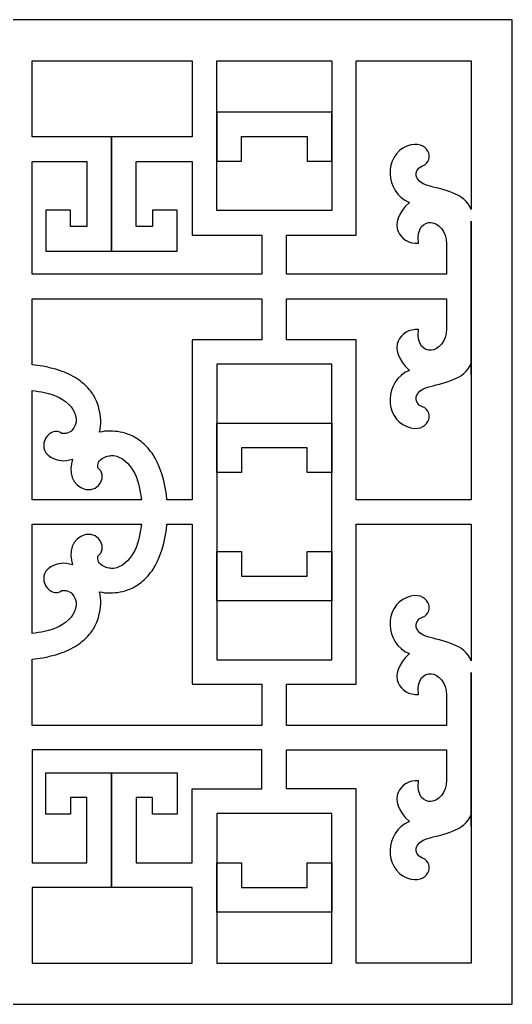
# Model space of a CAD drawing. Header units: centimetres. Extents: x 10.06 to 18.39, y 0.67 to 9.
# Drawn here: x 14.22 to 18.39, y 0.67 to 9 of the extents above; entities that cross this region are included whole.
import ezdxf

# ---------------------------------------------------------------- set-up
doc = ezdxf.new("R2010")
doc.units = ezdxf.units.CM
doc.header["$MEASUREMENT"] = 0
doc.layers.add('layer 1', color=7, linetype='Continuous')

msp = doc.modelspace()

# ---------------------------------------------------------------- linework, layer by layer
at = {"layer": 'layer 1', "color": 250}
for points, knots in [([(10.05723, 9.00077), (10.05723, 9.00077), (18.38788, 9.00077), (18.38788, 9.00077), (18.38788, 9.00077), (18.38788, 9.00077), (18.38788, 0.67012), (18.38788, 0.67012), (18.38788, 0.67012), (18.38788, 0.67012), (10.05723, 0.67012), (10.05723, 0.67012), (10.05723, 0.67012), (10.05723, 0.67012), (10.05723, 9.00077), (10.05723, 9.00077)], [0, 0, 0, 0, 0.2, 0.2, 0.2, 0.2, 0.4, 0.4, 0.4, 0.4, 0.6, 0.6, 0.6, 0.6, 1, 1, 1, 1]), ([(14.32669, 8.01006), (14.32669, 8.01006), (14.99789, 8.01006), (14.99789, 8.01006), (14.99789, 8.01006), (14.99789, 8.01006), (15.68041, 8.01006), (15.68041, 8.01006), (15.68041, 8.01006), (15.68041, 8.01006), (15.68041, 8.65365), (15.68041, 8.65365), (15.68041, 8.65365), (15.68041, 8.65365), (14.32669, 8.65365), (14.32669, 8.65365), (14.32669, 8.65365), (14.32669, 8.65365), (14.32669, 8.01006), (14.32669, 8.01006)], [0, 0, 0, 0, 0.1666667, 0.1666667, 0.1666667, 0.1666667, 0.3333333, 0.3333333, 0.3333333, 0.3333333, 0.5, 0.5, 0.5, 0.5, 0.6666667, 0.6666667, 0.6666667, 0.6666667, 1, 1, 1, 1]), ([(15.88869, 8.65365), (15.88869, 8.65365), (15.88869, 8.21977), (15.88869, 8.21977), (15.88869, 8.21977), (16.18402, 8.21977), (16.56214, 8.21977), (16.86059, 8.21977), (16.86059, 8.21977), (16.86059, 8.21977), (16.86059, 8.65365), (16.86059, 8.65365), (16.86059, 8.65365), (16.86059, 8.65365), (15.88869, 8.65365), (15.88869, 8.65365)], [0, 0, 0, 0, 0.2, 0.2, 0.2, 0.2, 0.4, 0.4, 0.4, 0.4, 0.6, 0.6, 0.6, 0.6, 1, 1, 1, 1]), ([(16.47877, 7.17726), (16.47877, 7.17726), (16.47877, 6.84868), (16.47877, 6.84868), (16.47877, 6.84868), (16.47877, 6.84868), (17.8325, 6.84868), (17.8325, 6.84868), (17.8325, 6.84868), (17.8325, 6.84868), (17.8325, 7.10431), (17.8325, 7.10431), (17.8325, 7.10431), (17.82904, 7.32591), (17.56565, 7.36278), (17.59363, 7.11026), (17.59363, 7.11026), (17.44388, 7.09858), (17.31205, 7.26958), (17.51817, 7.45525), (17.51817, 7.45525), (17.30378, 7.54169), (17.30287, 7.85646), (17.49735, 7.93109), (17.49735, 7.93109), (17.67916, 8.00148), (17.74387, 7.8042), (17.62821, 7.76455), (17.62821, 7.76455), (17.54097, 7.72886), (17.5598, 7.62774), (17.66985, 7.598), (17.66985, 7.598), (17.79079, 7.56231), (17.9912, 7.5372), (18.04077, 7.39444), (18.04077, 7.39444), (18.04077, 7.39444), (18.04077, 8.65365), (18.04077, 8.65365), (18.04077, 8.65365), (18.04077, 8.65365), (17.06886, 8.65365), (17.06886, 8.65365), (17.06886, 8.65365), (17.06886, 8.65365), (17.06886, 7.17726), (17.06886, 7.17726), (17.06886, 7.17726), (17.06886, 7.17726), (16.47877, 7.17726), (16.47877, 7.17726)], [0, 0, 0, 0, 0.0714286, 0.0714286, 0.0714286, 0.0714286, 0.1428571, 0.1428571, 0.1428571, 0.1428571, 0.2142857, 0.2142857, 0.2142857, 0.2142857, 0.2857143, 0.2857143, 0.2857143, 0.2857143, 0.3571429, 0.3571429, 0.3571429, 0.3571429, 0.4285714, 0.4285714, 0.4285714, 0.4285714, 0.5, 0.5, 0.5, 0.5, 0.5714286, 0.5714286, 0.5714286, 0.5714286, 0.6428571, 0.6428571, 0.6428571, 0.6428571, 0.7142857, 0.7142857, 0.7142857, 0.7142857, 0.7857143, 0.7857143, 0.7857143, 0.7857143, 0.8571429, 0.8571429, 0.8571429, 0.8571429, 1, 1, 1, 1]), ([(15.88869, 7.80324), (15.88869, 7.80324), (15.88869, 8.21977), (15.88869, 8.21977), (15.88869, 8.21977), (15.88869, 8.21977), (15.88869, 7.80324), (15.88869, 7.80324)], [0, 0, 0, 0, 0.3333333, 0.3333333, 0.3333333, 0.3333333, 1, 1, 1, 1]), ([(16.86059, 7.80324), (16.86059, 7.80324), (16.86059, 8.21977), (16.86059, 8.21977), (16.86059, 8.21977), (16.86059, 8.21977), (16.86059, 7.80324), (16.86059, 7.80324)], [0, 0, 0, 0, 0.3333333, 0.3333333, 0.3333333, 0.3333333, 1, 1, 1, 1]), ([(14.99789, 8.01006), (14.99789, 8.01006), (14.99789, 7.04226), (14.99789, 7.04226), (14.99789, 7.04226), (14.99789, 7.04226), (14.99789, 8.01006), (14.99789, 8.01006)], [0, 0, 0, 0, 0.3333333, 0.3333333, 0.3333333, 0.3333333, 1, 1, 1, 1]), ([(16.86059, 7.80324), (16.86059, 7.80324), (16.65232, 7.80324), (16.65232, 7.80324), (16.65232, 7.80324), (16.65232, 7.80324), (16.65232, 8.0115), (16.65232, 8.0115), (16.65232, 8.0115), (16.65232, 8.0115), (16.09695, 8.0115), (16.09695, 8.0115), (16.09695, 8.0115), (16.09695, 8.0115), (16.09695, 7.80324), (16.09695, 7.80324), (16.09695, 7.80324), (16.09695, 7.80324), (15.88869, 7.80324), (15.88869, 7.80324), (15.88869, 7.80324), (15.88869, 7.80324), (15.88869, 7.38553), (15.88869, 7.38553), (15.88869, 7.38553), (15.88869, 7.38553), (16.86059, 7.38553), (16.86059, 7.38553), (16.86059, 7.38553), (16.86059, 7.38553), (16.86059, 7.80324), (16.86059, 7.80324)], [0, 0, 0, 0, 0.1111111, 0.1111111, 0.1111111, 0.1111111, 0.2222222, 0.2222222, 0.2222222, 0.2222222, 0.3333333, 0.3333333, 0.3333333, 0.3333333, 0.4444444, 0.4444444, 0.4444444, 0.4444444, 0.5555556, 0.5555556, 0.5555556, 0.5555556, 0.6666667, 0.6666667, 0.6666667, 0.6666667, 0.7777778, 0.7777778, 0.7777778, 0.7777778, 1, 1, 1, 1]), ([(15.68041, 7.80179), (15.68041, 7.80179), (15.20615, 7.80179), (15.20615, 7.80179), (15.20615, 7.80179), (15.20615, 7.80179), (15.20615, 7.25052), (15.20615, 7.25052), (15.20615, 7.25052), (15.20615, 7.25052), (15.345, 7.25052), (15.345, 7.25052), (15.345, 7.25052), (15.345, 7.25052), (15.345, 7.38937), (15.345, 7.38937), (15.345, 7.38937), (15.345, 7.38937), (15.55326, 7.38937), (15.55326, 7.38937), (15.55326, 7.38937), (15.55326, 7.38937), (15.55326, 7.04226), (15.55326, 7.04226), (15.55326, 7.04226), (15.36814, 7.04226), (15.18301, 7.04226), (14.99789, 7.04226), (14.99789, 7.04226), (14.81276, 7.04226), (14.62763, 7.04226), (14.44251, 7.04226), (14.44251, 7.04226), (14.44251, 7.04226), (14.44251, 7.38937), (14.44251, 7.38937), (14.44251, 7.38937), (14.44251, 7.38937), (14.65077, 7.38937), (14.65077, 7.38937), (14.65077, 7.38937), (14.65077, 7.38937), (14.65077, 7.25052), (14.65077, 7.25052), (14.65077, 7.25052), (14.65077, 7.25052), (14.78962, 7.25052), (14.78962, 7.25052), (14.78962, 7.25052), (14.78962, 7.25052), (14.78962, 7.80179), (14.78962, 7.80179), (14.78962, 7.80179), (14.78962, 7.80179), (14.32669, 7.80179), (14.32669, 7.80179), (14.32669, 7.80179), (14.32669, 7.80179), (14.32669, 6.84868), (14.32669, 6.84868), (14.32669, 6.84868), (14.32669, 6.84868), (16.2705, 6.84868), (16.2705, 6.84868), (16.2705, 6.84868), (16.2705, 6.84868), (16.2705, 7.17726), (16.2705, 7.17726), (16.2705, 7.17726), (16.2705, 7.17726), (15.68041, 7.17726), (15.68041, 7.17726), (15.68041, 7.17726), (15.68041, 7.17726), (15.68041, 7.80179), (15.68041, 7.80179)], [0, 0, 0, 0, 0.05, 0.05, 0.05, 0.05, 0.1, 0.1, 0.1, 0.1, 0.15, 0.15, 0.15, 0.15, 0.2, 0.2, 0.2, 0.2, 0.25, 0.25, 0.25, 0.25, 0.3, 0.3, 0.3, 0.3, 0.35, 0.35, 0.35, 0.35, 0.4, 0.4, 0.4, 0.4, 0.45, 0.45, 0.45, 0.45, 0.5, 0.5, 0.5, 0.5, 0.55, 0.55, 0.55, 0.55, 0.6, 0.6, 0.6, 0.6, 0.65, 0.65, 0.65, 0.65, 0.7, 0.7, 0.7, 0.7, 0.75, 0.75, 0.75, 0.75, 0.8, 0.8, 0.8, 0.8, 0.85, 0.85, 0.85, 0.85, 0.9, 0.9, 0.9, 0.9, 1, 1, 1, 1]), ([(18.04077, 5.99613), (18.04077, 5.99613), (18.04077, 7.29593), (18.04077, 7.29593), (18.04077, 7.29593), (18.04077, 7.29593), (18.04077, 5.99613), (18.04077, 5.99613)], [0, 0, 0, 0, 0.3333333, 0.3333333, 0.3333333, 0.3333333, 1, 1, 1, 1]), ([(14.32669, 6.07985), (14.35721, 6.07715), (14.3877, 6.07333), (14.41813, 6.0685), (14.41813, 6.0685), (14.45539, 6.06101), (14.49135, 6.05269), (14.5281, 6.04302), (14.5281, 6.04302), (14.5281, 6.04302), (14.58097, 6.02535), (14.58097, 6.02535), (14.58097, 6.02535), (14.60646, 6.01472), (14.63148, 6.0043), (14.65628, 5.99217), (14.65628, 5.99217), (14.68024, 5.97913), (14.70264, 5.96559), (14.72528, 5.95035), (14.72528, 5.95035), (14.76213, 5.92269), (14.79173, 5.89504), (14.82122, 5.85959), (14.82122, 5.85959), (14.82122, 5.85959), (14.83687, 5.83808), (14.83687, 5.83808), (14.83687, 5.83808), (14.85711, 5.80597), (14.87175, 5.77617), (14.88499, 5.74057), (14.88499, 5.74057), (14.88499, 5.74057), (14.89304, 5.71333), (14.89304, 5.71333), (14.89304, 5.71333), (14.90764, 5.64762), (14.91478, 5.57598), (14.89735, 5.51009), (14.89735, 5.51009), (14.95452, 5.52529), (15.0145, 5.52094), (15.07238, 5.51207), (15.07238, 5.51207), (15.10098, 5.50569), (15.12672, 5.49817), (15.15419, 5.48793), (15.15419, 5.48793), (15.15419, 5.48793), (15.17917, 5.47659), (15.17917, 5.47659), (15.17917, 5.47659), (15.22043, 5.45431), (15.25274, 5.43072), (15.28681, 5.39854), (15.28681, 5.39854), (15.28681, 5.39854), (15.30495, 5.37922), (15.30495, 5.37922), (15.30495, 5.37922), (15.32236, 5.35841), (15.33778, 5.3378), (15.35291, 5.31527), (15.35291, 5.31527), (15.37201, 5.28361), (15.38794, 5.25249), (15.40279, 5.21863), (15.40279, 5.21863), (15.40279, 5.21863), (15.42216, 5.16661), (15.42216, 5.16661), (15.42216, 5.16661), (15.42216, 5.16661), (15.4381, 5.11279), (15.4381, 5.11279), (15.4381, 5.11279), (15.4381, 5.11279), (15.45078, 5.05764), (15.45078, 5.05764), (15.45078, 5.05764), (15.45807, 5.01829), (15.46381, 4.97919), (15.4675, 4.93957), (15.4675, 4.93957), (15.4675, 4.93957), (15.68041, 4.93957), (15.68041, 4.93957), (15.68041, 4.93957), (15.68041, 4.93957), (15.68041, 6.2933), (15.68041, 6.2933), (15.68041, 6.2933), (15.68041, 6.2933), (16.2705, 6.2933), (16.2705, 6.2933), (16.2705, 6.2933), (16.2705, 6.2933), (16.2705, 6.64041), (16.2705, 6.64041), (16.2705, 6.64041), (16.2705, 6.64041), (14.32669, 6.64041), (14.32669, 6.64041), (14.32669, 6.64041), (14.32669, 6.64041), (14.32669, 6.07985), (14.32669, 6.07985)], [0, 0, 0, 0, 0.0357143, 0.0357143, 0.0357143, 0.0357143, 0.0714286, 0.0714286, 0.0714286, 0.0714286, 0.1071429, 0.1071429, 0.1071429, 0.1071429, 0.1428571, 0.1428571, 0.1428571, 0.1428571, 0.1785714, 0.1785714, 0.1785714, 0.1785714, 0.2142857, 0.2142857, 0.2142857, 0.2142857, 0.25, 0.25, 0.25, 0.25, 0.2857143, 0.2857143, 0.2857143, 0.2857143, 0.3214286, 0.3214286, 0.3214286, 0.3214286, 0.3571429, 0.3571429, 0.3571429, 0.3571429, 0.3928571, 0.3928571, 0.3928571, 0.3928571, 0.4285714, 0.4285714, 0.4285714, 0.4285714, 0.4642857, 0.4642857, 0.4642857, 0.4642857, 0.5, 0.5, 0.5, 0.5, 0.5357143, 0.5357143, 0.5357143, 0.5357143, 0.5714286, 0.5714286, 0.5714286, 0.5714286, 0.6071429, 0.6071429, 0.6071429, 0.6071429, 0.6428571, 0.6428571, 0.6428571, 0.6428571, 0.6785714, 0.6785714, 0.6785714, 0.6785714, 0.7142857, 0.7142857, 0.7142857, 0.7142857, 0.75, 0.75, 0.75, 0.75, 0.7857143, 0.7857143, 0.7857143, 0.7857143, 0.8214286, 0.8214286, 0.8214286, 0.8214286, 0.8571429, 0.8571429, 0.8571429, 0.8571429, 0.8928571, 0.8928571, 0.8928571, 0.8928571, 0.9285714, 0.9285714, 0.9285714, 0.9285714, 1, 1, 1, 1]), ([(16.47877, 6.2933), (16.47877, 6.2933), (17.06886, 6.2933), (17.06886, 6.2933), (17.06886, 6.2933), (17.06886, 6.2933), (17.06886, 4.93957), (17.06886, 4.93957), (17.06886, 4.93957), (17.06886, 4.93957), (18.04077, 4.93957), (18.04077, 4.93957), (18.04077, 4.93957), (18.04077, 4.93957), (18.04077, 6.09465), (18.04077, 6.09465), (18.04077, 6.09465), (17.9912, 5.95189), (17.79079, 5.92678), (17.66985, 5.89109), (17.66985, 5.89109), (17.5598, 5.86135), (17.54097, 5.76023), (17.62821, 5.72455), (17.62821, 5.72455), (17.74387, 5.68489), (17.67916, 5.48761), (17.49735, 5.558), (17.49735, 5.558), (17.30287, 5.63263), (17.30378, 5.9474), (17.51817, 6.03384), (17.51817, 6.03384), (17.31205, 6.21951), (17.44388, 6.39051), (17.59363, 6.37884), (17.59363, 6.37884), (17.56565, 6.12631), (17.82904, 6.16318), (17.8325, 6.38478), (17.8325, 6.38478), (17.8325, 6.38478), (17.8325, 6.64041), (17.8325, 6.64041), (17.8325, 6.64041), (17.8325, 6.64041), (16.47877, 6.64041), (16.47877, 6.64041), (16.47877, 6.64041), (16.47877, 6.64041), (16.47877, 6.2933), (16.47877, 6.2933)], [0, 0, 0, 0, 0.0714286, 0.0714286, 0.0714286, 0.0714286, 0.1428571, 0.1428571, 0.1428571, 0.1428571, 0.2142857, 0.2142857, 0.2142857, 0.2142857, 0.2857143, 0.2857143, 0.2857143, 0.2857143, 0.3571429, 0.3571429, 0.3571429, 0.3571429, 0.4285714, 0.4285714, 0.4285714, 0.4285714, 0.5, 0.5, 0.5, 0.5, 0.5714286, 0.5714286, 0.5714286, 0.5714286, 0.6428571, 0.6428571, 0.6428571, 0.6428571, 0.7142857, 0.7142857, 0.7142857, 0.7142857, 0.7857143, 0.7857143, 0.7857143, 0.7857143, 0.8571429, 0.8571429, 0.8571429, 0.8571429, 1, 1, 1, 1]), ([(15.88869, 6.08504), (15.88869, 6.08504), (16.86059, 6.08504), (16.86059, 6.08504), (16.86059, 6.08504), (16.86059, 6.08504), (16.86059, 5.58621), (16.86059, 5.58621), (16.86059, 5.58621), (16.5614, 5.58621), (16.18894, 5.58621), (15.88869, 5.58621), (15.88869, 5.58621), (15.88869, 5.58621), (15.88869, 6.08504), (15.88869, 6.08504)], [0, 0, 0, 0, 0.2, 0.2, 0.2, 0.2, 0.4, 0.4, 0.4, 0.4, 0.6, 0.6, 0.6, 0.6, 1, 1, 1, 1]), ([(15.23888, 5.01984), (15.23141, 5.05987), (15.2215, 5.09825), (15.20628, 5.13609), (15.20628, 5.13609), (15.17946, 5.20277), (15.13196, 5.26421), (15.06766, 5.29786), (15.06766, 5.29786), (15.06766, 5.29786), (15.04262, 5.30746), (15.04262, 5.30746), (15.04262, 5.30746), (15.04262, 5.30746), (15.01872, 5.31239), (15.01872, 5.31239), (15.01872, 5.31239), (15.01872, 5.31239), (14.996, 5.31319), (14.996, 5.31319), (14.996, 5.31319), (14.98089, 5.31119), (14.96893, 5.30864), (14.95437, 5.30421), (14.95437, 5.30421), (14.90231, 5.28131), (14.8784, 5.26661), (14.88376, 5.20878), (14.88376, 5.20878), (14.96509, 5.14709), (14.90459, 5.00772), (14.78139, 5.02601), (14.78139, 5.02601), (14.65804, 5.05946), (14.63856, 5.17838), (14.66885, 5.28217), (14.66885, 5.28217), (14.59574, 5.26135), (14.54684, 5.26624), (14.4855, 5.29952), (14.4855, 5.29952), (14.34282, 5.38892), (14.4864, 5.57671), (14.57907, 5.49945), (14.57907, 5.49945), (14.63343, 5.49549), (14.66006, 5.51396), (14.68157, 5.54841), (14.68157, 5.54841), (14.71816, 5.60976), (14.69815, 5.67112), (14.65696, 5.72428), (14.65696, 5.72428), (14.59918, 5.79229), (14.51853, 5.82783), (14.43348, 5.84628), (14.43348, 5.84628), (14.39787, 5.85401), (14.36233, 5.85972), (14.32669, 5.86352), (14.32669, 5.86352), (14.32669, 5.86352), (14.32669, 4.93957), (14.32669, 4.93957), (14.32669, 4.93957), (14.32669, 4.93957), (15.25121, 4.93957), (15.25121, 4.93957), (15.25121, 4.93957), (15.24819, 4.96537), (15.24408, 4.99194), (15.23888, 5.01984)], [0, 0, 0, 0, 0.0526316, 0.0526316, 0.0526316, 0.0526316, 0.1052632, 0.1052632, 0.1052632, 0.1052632, 0.1578947, 0.1578947, 0.1578947, 0.1578947, 0.2105263, 0.2105263, 0.2105263, 0.2105263, 0.2631579, 0.2631579, 0.2631579, 0.2631579, 0.3157895, 0.3157895, 0.3157895, 0.3157895, 0.3684211, 0.3684211, 0.3684211, 0.3684211, 0.4210526, 0.4210526, 0.4210526, 0.4210526, 0.4736842, 0.4736842, 0.4736842, 0.4736842, 0.5263158, 0.5263158, 0.5263158, 0.5263158, 0.5789474, 0.5789474, 0.5789474, 0.5789474, 0.6315789, 0.6315789, 0.6315789, 0.6315789, 0.6842105, 0.6842105, 0.6842105, 0.6842105, 0.7368421, 0.7368421, 0.7368421, 0.7368421, 0.7894737, 0.7894737, 0.7894737, 0.7894737, 0.8421053, 0.8421053, 0.8421053, 0.8421053, 0.8947368, 0.8947368, 0.8947368, 0.8947368, 1, 1, 1, 1]), ([(15.88869, 5.16968), (15.88869, 5.16968), (15.88869, 5.58621), (15.88869, 5.58621), (15.88869, 5.58621), (15.88869, 5.58621), (15.88869, 5.16968), (15.88869, 5.16968)], [0, 0, 0, 0, 0.3333333, 0.3333333, 0.3333333, 0.3333333, 1, 1, 1, 1]), ([(16.86059, 5.16968), (16.86059, 5.16968), (16.86059, 5.58621), (16.86059, 5.58621), (16.86059, 5.58621), (16.86059, 5.58621), (16.86059, 5.16968), (16.86059, 5.16968)], [0, 0, 0, 0, 0.3333333, 0.3333333, 0.3333333, 0.3333333, 1, 1, 1, 1]), ([(16.86059, 4.5012), (16.86059, 4.5012), (16.65232, 4.5012), (16.65232, 4.5012), (16.65232, 4.5012), (16.65232, 4.5012), (16.65232, 4.29293), (16.65232, 4.29293), (16.65232, 4.29293), (16.65232, 4.29293), (16.09695, 4.29293), (16.09695, 4.29293), (16.09695, 4.29293), (16.09695, 4.29293), (16.09695, 4.5012), (16.09695, 4.5012), (16.09695, 4.5012), (16.09695, 4.5012), (15.88869, 4.5012), (15.88869, 4.5012), (15.88869, 4.5012), (15.88869, 4.5012), (15.88869, 5.16968), (15.88869, 5.16968), (15.88869, 5.16968), (15.88869, 5.16968), (16.09695, 5.16968), (16.09695, 5.16968), (16.09695, 5.16968), (16.09695, 5.16968), (16.09695, 5.37795), (16.09695, 5.37795), (16.09695, 5.37795), (16.09695, 5.37795), (16.65232, 5.37795), (16.65232, 5.37795), (16.65232, 5.37795), (16.65232, 5.37795), (16.65232, 5.16968), (16.65232, 5.16968), (16.65232, 5.16968), (16.65232, 5.16968), (16.86059, 5.16968), (16.86059, 5.16968), (16.86059, 5.16968), (16.86059, 5.16968), (16.86059, 4.5012), (16.86059, 4.5012)], [0, 0, 0, 0, 0.0769231, 0.0769231, 0.0769231, 0.0769231, 0.1538462, 0.1538462, 0.1538462, 0.1538462, 0.2307692, 0.2307692, 0.2307692, 0.2307692, 0.3076923, 0.3076923, 0.3076923, 0.3076923, 0.3846154, 0.3846154, 0.3846154, 0.3846154, 0.4615385, 0.4615385, 0.4615385, 0.4615385, 0.5384615, 0.5384615, 0.5384615, 0.5384615, 0.6153846, 0.6153846, 0.6153846, 0.6153846, 0.6923077, 0.6923077, 0.6923077, 0.6923077, 0.7692308, 0.7692308, 0.7692308, 0.7692308, 0.8461538, 0.8461538, 0.8461538, 0.8461538, 1, 1, 1, 1]), ([(14.32669, 3.80737), (14.36233, 3.81116), (14.39787, 3.81687), (14.43348, 3.8246), (14.43348, 3.8246), (14.51853, 3.84305), (14.59918, 3.87859), (14.65696, 3.9466), (14.65696, 3.9466), (14.69815, 3.99976), (14.71816, 4.06112), (14.68157, 4.12247), (14.68157, 4.12247), (14.66006, 4.15692), (14.63343, 4.17539), (14.57907, 4.17143), (14.57907, 4.17143), (14.4864, 4.09417), (14.34282, 4.28196), (14.4855, 4.37136), (14.4855, 4.37136), (14.54684, 4.40464), (14.59574, 4.40953), (14.66885, 4.38871), (14.66885, 4.38871), (14.63856, 4.4925), (14.65804, 4.61142), (14.78139, 4.64486), (14.78139, 4.64486), (14.90459, 4.66316), (14.96509, 4.52379), (14.88376, 4.4621), (14.88376, 4.4621), (14.8784, 4.40427), (14.90231, 4.38957), (14.95437, 4.36666), (14.95437, 4.36666), (14.96893, 4.36223), (14.98089, 4.35969), (14.996, 4.35768), (14.996, 4.35768), (14.996, 4.35768), (15.01872, 4.35849), (15.01872, 4.35849), (15.01872, 4.35849), (15.01872, 4.35849), (15.04262, 4.36342), (15.04262, 4.36342), (15.04262, 4.36342), (15.04262, 4.36342), (15.06766, 4.37302), (15.06766, 4.37302), (15.06766, 4.37302), (15.13196, 4.40667), (15.17946, 4.46811), (15.20628, 4.53479), (15.20628, 4.53479), (15.2215, 4.57263), (15.23141, 4.61101), (15.23888, 4.65104), (15.23888, 4.65104), (15.24408, 4.67894), (15.24819, 4.70551), (15.2512, 4.73131), (15.2512, 4.73131), (15.2512, 4.73131), (14.32669, 4.73131), (14.32669, 4.73131), (14.32669, 4.73131), (14.32669, 4.73131), (14.32669, 3.80737), (14.32669, 3.80737)], [0, 0, 0, 0, 0.0526316, 0.0526316, 0.0526316, 0.0526316, 0.1052632, 0.1052632, 0.1052632, 0.1052632, 0.1578947, 0.1578947, 0.1578947, 0.1578947, 0.2105263, 0.2105263, 0.2105263, 0.2105263, 0.2631579, 0.2631579, 0.2631579, 0.2631579, 0.3157895, 0.3157895, 0.3157895, 0.3157895, 0.3684211, 0.3684211, 0.3684211, 0.3684211, 0.4210526, 0.4210526, 0.4210526, 0.4210526, 0.4736842, 0.4736842, 0.4736842, 0.4736842, 0.5263158, 0.5263158, 0.5263158, 0.5263158, 0.5789474, 0.5789474, 0.5789474, 0.5789474, 0.6315789, 0.6315789, 0.6315789, 0.6315789, 0.6842105, 0.6842105, 0.6842105, 0.6842105, 0.7368421, 0.7368421, 0.7368421, 0.7368421, 0.7894737, 0.7894737, 0.7894737, 0.7894737, 0.8421053, 0.8421053, 0.8421053, 0.8421053, 0.8947368, 0.8947368, 0.8947368, 0.8947368, 1, 1, 1, 1]), ([(15.4675, 4.73131), (15.46381, 4.69169), (15.45807, 4.65259), (15.45078, 4.61324), (15.45078, 4.61324), (15.45078, 4.61324), (15.4381, 4.55809), (15.4381, 4.55809), (15.4381, 4.55809), (15.4381, 4.55809), (15.42216, 4.50427), (15.42216, 4.50427), (15.42216, 4.50427), (15.42216, 4.50427), (15.40279, 4.45225), (15.40279, 4.45225), (15.40279, 4.45225), (15.38794, 4.41839), (15.37201, 4.38727), (15.35291, 4.35561), (15.35291, 4.35561), (15.33778, 4.33308), (15.32236, 4.31247), (15.30495, 4.29166), (15.30495, 4.29166), (15.30495, 4.29166), (15.28681, 4.27234), (15.28681, 4.27234), (15.28681, 4.27234), (15.25274, 4.24016), (15.22043, 4.21657), (15.17917, 4.19429), (15.17917, 4.19429), (15.17917, 4.19429), (15.15419, 4.18295), (15.15419, 4.18295), (15.15419, 4.18295), (15.12672, 4.17271), (15.10098, 4.16518), (15.07238, 4.15881), (15.07238, 4.15881), (15.0145, 4.14994), (14.95452, 4.14559), (14.89735, 4.16078), (14.89735, 4.16078), (14.91478, 4.0949), (14.90764, 4.02326), (14.89304, 3.95755), (14.89304, 3.95755), (14.89304, 3.95755), (14.88499, 3.93031), (14.88499, 3.93031), (14.88499, 3.93031), (14.87175, 3.89471), (14.85711, 3.86491), (14.83687, 3.83279), (14.83687, 3.83279), (14.83687, 3.83279), (14.82122, 3.81129), (14.82122, 3.81129), (14.82122, 3.81129), (14.79173, 3.77584), (14.76213, 3.74819), (14.72528, 3.72053), (14.72528, 3.72053), (14.70264, 3.70528), (14.68024, 3.69175), (14.65628, 3.67871), (14.65628, 3.67871), (14.63148, 3.66658), (14.60646, 3.65616), (14.58097, 3.64553), (14.58097, 3.64553), (14.58097, 3.64553), (14.5281, 3.62786), (14.5281, 3.62786), (14.5281, 3.62786), (14.49135, 3.61819), (14.45539, 3.60986), (14.41813, 3.60237), (14.41813, 3.60237), (14.3877, 3.59754), (14.35721, 3.59374), (14.32669, 3.59103), (14.32669, 3.59103), (14.32669, 3.59103), (14.32669, 3.03046), (14.32669, 3.03046), (14.32669, 3.03046), (14.32669, 3.03046), (16.2705, 3.03046), (16.2705, 3.03046), (16.2705, 3.03046), (16.2705, 3.03046), (16.2705, 3.37758), (16.2705, 3.37758), (16.2705, 3.37758), (16.2705, 3.37758), (15.68041, 3.37758), (15.68041, 3.37758), (15.68041, 3.37758), (15.68041, 3.37758), (15.68041, 4.73131), (15.68041, 4.73131), (15.68041, 4.73131), (15.68041, 4.73131), (15.4675, 4.73131), (15.4675, 4.73131)], [0, 0, 0, 0, 0.0357143, 0.0357143, 0.0357143, 0.0357143, 0.0714286, 0.0714286, 0.0714286, 0.0714286, 0.1071429, 0.1071429, 0.1071429, 0.1071429, 0.1428571, 0.1428571, 0.1428571, 0.1428571, 0.1785714, 0.1785714, 0.1785714, 0.1785714, 0.2142857, 0.2142857, 0.2142857, 0.2142857, 0.25, 0.25, 0.25, 0.25, 0.2857143, 0.2857143, 0.2857143, 0.2857143, 0.3214286, 0.3214286, 0.3214286, 0.3214286, 0.3571429, 0.3571429, 0.3571429, 0.3571429, 0.3928571, 0.3928571, 0.3928571, 0.3928571, 0.4285714, 0.4285714, 0.4285714, 0.4285714, 0.4642857, 0.4642857, 0.4642857, 0.4642857, 0.5, 0.5, 0.5, 0.5, 0.5357143, 0.5357143, 0.5357143, 0.5357143, 0.5714286, 0.5714286, 0.5714286, 0.5714286, 0.6071429, 0.6071429, 0.6071429, 0.6071429, 0.6428571, 0.6428571, 0.6428571, 0.6428571, 0.6785714, 0.6785714, 0.6785714, 0.6785714, 0.7142857, 0.7142857, 0.7142857, 0.7142857, 0.75, 0.75, 0.75, 0.75, 0.7857143, 0.7857143, 0.7857143, 0.7857143, 0.8214286, 0.8214286, 0.8214286, 0.8214286, 0.8571429, 0.8571429, 0.8571429, 0.8571429, 0.8928571, 0.8928571, 0.8928571, 0.8928571, 0.9285714, 0.9285714, 0.9285714, 0.9285714, 1, 1, 1, 1]), ([(17.06886, 4.73131), (17.06886, 4.73131), (17.06886, 3.37758), (17.06886, 3.37758), (17.06886, 3.37758), (17.06886, 3.37758), (16.47877, 3.37758), (16.47877, 3.37758), (16.47877, 3.37758), (16.47877, 3.37758), (16.47877, 3.03046), (16.47877, 3.03046), (16.47877, 3.03046), (16.47877, 3.03046), (17.8325, 3.03046), (17.8325, 3.03046), (17.8325, 3.03046), (17.8325, 3.03046), (17.8325, 3.2861), (17.8325, 3.2861), (17.8325, 3.2861), (17.82904, 3.5077), (17.56565, 3.54456), (17.59363, 3.29205), (17.59363, 3.29205), (17.44388, 3.28037), (17.31205, 3.45137), (17.51817, 3.63704), (17.51817, 3.63704), (17.30378, 3.72347), (17.30287, 4.03824), (17.49735, 4.11288), (17.49735, 4.11288), (17.67916, 4.18327), (17.74387, 3.98599), (17.62821, 3.94633), (17.62821, 3.94633), (17.54097, 3.91064), (17.5598, 3.80953), (17.66985, 3.77979), (17.66985, 3.77979), (17.79079, 3.7441), (17.9912, 3.71899), (18.04077, 3.57623), (18.04077, 3.57623), (18.04077, 3.57623), (18.04077, 4.73131), (18.04077, 4.73131), (18.04077, 4.73131), (18.04077, 4.73131), (17.06886, 4.73131), (17.06886, 4.73131)], [0, 0, 0, 0, 0.0714286, 0.0714286, 0.0714286, 0.0714286, 0.1428571, 0.1428571, 0.1428571, 0.1428571, 0.2142857, 0.2142857, 0.2142857, 0.2142857, 0.2857143, 0.2857143, 0.2857143, 0.2857143, 0.3571429, 0.3571429, 0.3571429, 0.3571429, 0.4285714, 0.4285714, 0.4285714, 0.4285714, 0.5, 0.5, 0.5, 0.5, 0.5714286, 0.5714286, 0.5714286, 0.5714286, 0.6428571, 0.6428571, 0.6428571, 0.6428571, 0.7142857, 0.7142857, 0.7142857, 0.7142857, 0.7857143, 0.7857143, 0.7857143, 0.7857143, 0.8571429, 0.8571429, 0.8571429, 0.8571429, 1, 1, 1, 1]), ([(15.88869, 4.08467), (15.88869, 4.08467), (15.88869, 4.5012), (15.88869, 4.5012), (15.88869, 4.5012), (15.88869, 4.5012), (15.88869, 4.08467), (15.88869, 4.08467)], [0, 0, 0, 0, 0.3333333, 0.3333333, 0.3333333, 0.3333333, 1, 1, 1, 1]), ([(16.86059, 4.08467), (16.86059, 4.08467), (16.86059, 4.5012), (16.86059, 4.5012), (16.86059, 4.5012), (16.86059, 4.5012), (16.86059, 4.08467), (16.86059, 4.08467)], [0, 0, 0, 0, 0.3333333, 0.3333333, 0.3333333, 0.3333333, 1, 1, 1, 1]), ([(15.88869, 4.08467), (16.1608, 4.08467), (16.66094, 4.08467), (16.86059, 4.08467), (16.86059, 4.08467), (16.86059, 4.08467), (16.86059, 3.58584), (16.86059, 3.58584), (16.86059, 3.58584), (16.86059, 3.58584), (15.88869, 3.58584), (15.88869, 3.58584), (15.88869, 3.58584), (15.88869, 3.58584), (15.88869, 4.08467), (15.88869, 4.08467)], [0, 0, 0, 0, 0.2, 0.2, 0.2, 0.2, 0.4, 0.4, 0.4, 0.4, 0.6, 0.6, 0.6, 0.6, 1, 1, 1, 1]), ([(18.04077, 2.17792), (18.04077, 2.17792), (18.04077, 3.47772), (18.04077, 3.47772), (18.04077, 3.47772), (18.04077, 3.47772), (18.04077, 2.17792), (18.04077, 2.17792)], [0, 0, 0, 0, 0.3333333, 0.3333333, 0.3333333, 0.3333333, 1, 1, 1, 1]), ([(15.68041, 1.86778), (15.68041, 1.86778), (15.20615, 1.86778), (15.20615, 1.86778), (15.20615, 1.86778), (15.20615, 1.86778), (15.20615, 2.41905), (15.20615, 2.41905), (15.20615, 2.41905), (15.20615, 2.41905), (15.345, 2.41905), (15.345, 2.41905), (15.345, 2.41905), (15.345, 2.41905), (15.345, 2.2802), (15.345, 2.2802), (15.345, 2.2802), (15.345, 2.2802), (15.55326, 2.2802), (15.55326, 2.2802), (15.55326, 2.2802), (15.55326, 2.2802), (15.55326, 2.62731), (15.55326, 2.62731), (15.55326, 2.62731), (15.36814, 2.62731), (15.18301, 2.62731), (14.99789, 2.62731), (14.99789, 2.62731), (14.81276, 2.62731), (14.62763, 2.62731), (14.44251, 2.62731), (14.44251, 2.62731), (14.44251, 2.62731), (14.44251, 2.2802), (14.44251, 2.2802), (14.44251, 2.2802), (14.44251, 2.2802), (14.65077, 2.2802), (14.65077, 2.2802), (14.65077, 2.2802), (14.65077, 2.2802), (14.65077, 2.41905), (14.65077, 2.41905), (14.65077, 2.41905), (14.65077, 2.41905), (14.78962, 2.41905), (14.78962, 2.41905), (14.78962, 2.41905), (14.78962, 2.41905), (14.78962, 1.86778), (14.78962, 1.86778), (14.78962, 1.86778), (14.78962, 1.86778), (14.32669, 1.86778), (14.32669, 1.86778), (14.32669, 1.86778), (14.32669, 1.86778), (14.32669, 2.8222), (14.32669, 2.8222), (14.32669, 2.8222), (14.32669, 2.8222), (16.2705, 2.8222), (16.2705, 2.8222), (16.2705, 2.8222), (16.2705, 2.8222), (16.2705, 2.49361), (16.2705, 2.49361), (16.2705, 2.49361), (16.2705, 2.49361), (15.68041, 2.49361), (15.68041, 2.49361), (15.68041, 2.49361), (15.68041, 2.49361), (15.68041, 1.86778), (15.68041, 1.86778)], [0, 0, 0, 0, 0.05, 0.05, 0.05, 0.05, 0.1, 0.1, 0.1, 0.1, 0.15, 0.15, 0.15, 0.15, 0.2, 0.2, 0.2, 0.2, 0.25, 0.25, 0.25, 0.25, 0.3, 0.3, 0.3, 0.3, 0.35, 0.35, 0.35, 0.35, 0.4, 0.4, 0.4, 0.4, 0.45, 0.45, 0.45, 0.45, 0.5, 0.5, 0.5, 0.5, 0.55, 0.55, 0.55, 0.55, 0.6, 0.6, 0.6, 0.6, 0.65, 0.65, 0.65, 0.65, 0.7, 0.7, 0.7, 0.7, 0.75, 0.75, 0.75, 0.75, 0.8, 0.8, 0.8, 0.8, 0.85, 0.85, 0.85, 0.85, 0.9, 0.9, 0.9, 0.9, 1, 1, 1, 1]), ([(16.47877, 2.8222), (16.47877, 2.8222), (16.47877, 2.49361), (16.47877, 2.49361), (16.47877, 2.49361), (16.47877, 2.49361), (17.06886, 2.49361), (17.06886, 2.49361), (17.06886, 2.49361), (17.06886, 2.49361), (17.06886, 1.01723), (17.06886, 1.01723), (17.06886, 1.01723), (17.06886, 1.01723), (18.04077, 1.01723), (18.04077, 1.01723), (18.04077, 1.01723), (18.04077, 1.01723), (18.04077, 2.27643), (18.04077, 2.27643), (18.04077, 2.27643), (17.9912, 2.13368), (17.79079, 2.10856), (17.66985, 2.07288), (17.66985, 2.07288), (17.5598, 2.04314), (17.54097, 1.94202), (17.62821, 1.90633), (17.62821, 1.90633), (17.74387, 1.86668), (17.67916, 1.6694), (17.49735, 1.73979), (17.49735, 1.73979), (17.30287, 1.81442), (17.30378, 2.12919), (17.51817, 2.21563), (17.51817, 2.21563), (17.31205, 2.4013), (17.44388, 2.5723), (17.59363, 2.56062), (17.59363, 2.56062), (17.56565, 2.3081), (17.82904, 2.34497), (17.8325, 2.56657), (17.8325, 2.56657), (17.8325, 2.56657), (17.8325, 2.8222), (17.8325, 2.8222), (17.8325, 2.8222), (17.8325, 2.8222), (16.47877, 2.8222), (16.47877, 2.8222)], [0, 0, 0, 0, 0.0714286, 0.0714286, 0.0714286, 0.0714286, 0.1428571, 0.1428571, 0.1428571, 0.1428571, 0.2142857, 0.2142857, 0.2142857, 0.2142857, 0.2857143, 0.2857143, 0.2857143, 0.2857143, 0.3571429, 0.3571429, 0.3571429, 0.3571429, 0.4285714, 0.4285714, 0.4285714, 0.4285714, 0.5, 0.5, 0.5, 0.5, 0.5714286, 0.5714286, 0.5714286, 0.5714286, 0.6428571, 0.6428571, 0.6428571, 0.6428571, 0.7142857, 0.7142857, 0.7142857, 0.7142857, 0.7857143, 0.7857143, 0.7857143, 0.7857143, 0.8571429, 0.8571429, 0.8571429, 0.8571429, 1, 1, 1, 1]), ([(14.99789, 1.65951), (14.99789, 1.65951), (14.99789, 2.62731), (14.99789, 2.62731), (14.99789, 2.62731), (14.99789, 2.62731), (14.99789, 1.65951), (14.99789, 1.65951)], [0, 0, 0, 0, 0.3333333, 0.3333333, 0.3333333, 0.3333333, 1, 1, 1, 1]), ([(16.86059, 1.86764), (16.86059, 1.86764), (16.65232, 1.86764), (16.65232, 1.86764), (16.65232, 1.86764), (16.65232, 1.86764), (16.65232, 1.65937), (16.65232, 1.65937), (16.65232, 1.65937), (16.65232, 1.65937), (16.09695, 1.65937), (16.09695, 1.65937), (16.09695, 1.65937), (16.09695, 1.65937), (16.09695, 1.86764), (16.09695, 1.86764), (16.09695, 1.86764), (16.09695, 1.86764), (15.88869, 1.86764), (15.88869, 1.86764), (15.88869, 1.86764), (15.88869, 1.86764), (15.88869, 2.28535), (15.88869, 2.28535), (15.88869, 2.28535), (15.88869, 2.28535), (16.86059, 2.28535), (16.86059, 2.28535), (16.86059, 2.28535), (16.86059, 2.28535), (16.86059, 1.86764), (16.86059, 1.86764)], [0, 0, 0, 0, 0.1111111, 0.1111111, 0.1111111, 0.1111111, 0.2222222, 0.2222222, 0.2222222, 0.2222222, 0.3333333, 0.3333333, 0.3333333, 0.3333333, 0.4444444, 0.4444444, 0.4444444, 0.4444444, 0.5555556, 0.5555556, 0.5555556, 0.5555556, 0.6666667, 0.6666667, 0.6666667, 0.6666667, 0.7777778, 0.7777778, 0.7777778, 0.7777778, 1, 1, 1, 1]), ([(15.88869, 1.86764), (15.88869, 1.86764), (15.88869, 1.45111), (15.88869, 1.45111), (15.88869, 1.45111), (15.88869, 1.45111), (15.88869, 1.86764), (15.88869, 1.86764)], [0, 0, 0, 0, 0.3333333, 0.3333333, 0.3333333, 0.3333333, 1, 1, 1, 1]), ([(16.86059, 1.86764), (16.86059, 1.86764), (16.86059, 1.45111), (16.86059, 1.45111), (16.86059, 1.45111), (16.86059, 1.45111), (16.86059, 1.86764), (16.86059, 1.86764)], [0, 0, 0, 0, 0.3333333, 0.3333333, 0.3333333, 0.3333333, 1, 1, 1, 1]), ([(14.32669, 1.65951), (14.32669, 1.65951), (14.99789, 1.65951), (14.99789, 1.65951), (14.99789, 1.65951), (14.99789, 1.65951), (15.68041, 1.65951), (15.68041, 1.65951), (15.68041, 1.65951), (15.68041, 1.65951), (15.68041, 1.01723), (15.68041, 1.01723), (15.68041, 1.01723), (15.68041, 1.01723), (14.32669, 1.01723), (14.32669, 1.01723), (14.32669, 1.01723), (14.32669, 1.01723), (14.32669, 1.65951), (14.32669, 1.65951)], [0, 0, 0, 0, 0.1666667, 0.1666667, 0.1666667, 0.1666667, 0.3333333, 0.3333333, 0.3333333, 0.3333333, 0.5, 0.5, 0.5, 0.5, 0.6666667, 0.6666667, 0.6666667, 0.6666667, 1, 1, 1, 1]), ([(15.88869, 1.01723), (15.88869, 1.01723), (15.88869, 1.45111), (15.88869, 1.45111), (15.88869, 1.45111), (16.18402, 1.45111), (16.56214, 1.45111), (16.86059, 1.45111), (16.86059, 1.45111), (16.86059, 1.45111), (16.86059, 1.01723), (16.86059, 1.01723), (16.86059, 1.01723), (16.86059, 1.01723), (15.88869, 1.01723), (15.88869, 1.01723)], [0, 0, 0, 0, 0.2, 0.2, 0.2, 0.2, 0.4, 0.4, 0.4, 0.4, 0.6, 0.6, 0.6, 0.6, 1, 1, 1, 1])]:
    msp.add_open_spline(points, degree=3, knots=knots, dxfattribs=at)

doc.saveas('drawing.dxf')
